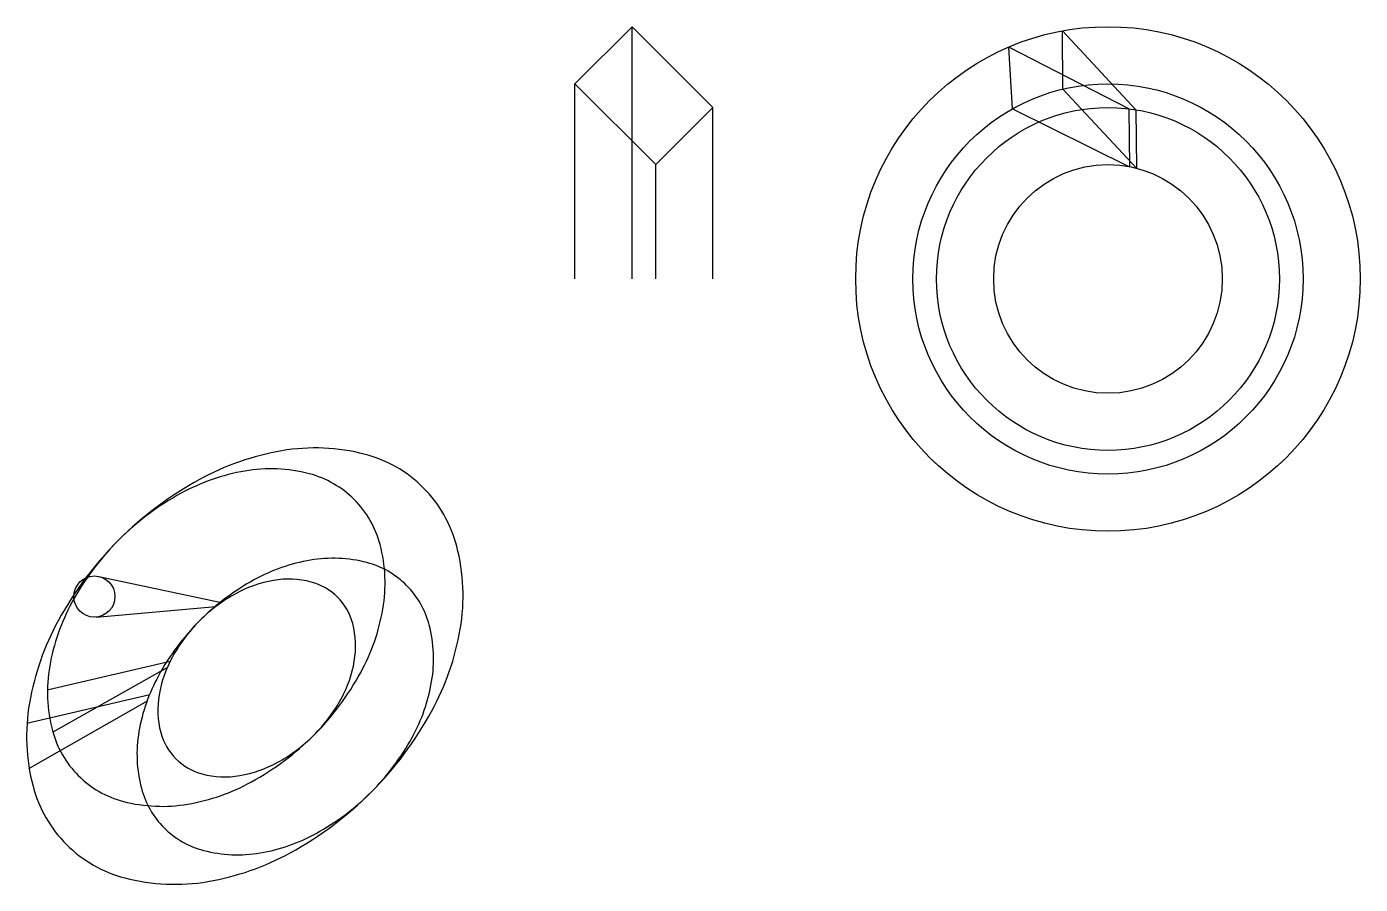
# Model space of a CAD drawing. Extents: x -55 to 62, y -53 to 22.
import ezdxf

# ---------------------------------------------------------------- set-up
doc = ezdxf.new("R2010")
doc.units = 0
doc.header["$LTSCALE"] = 10
doc.layers.get('0').update_dxf_attribs({"linetype": 'CONTINUOUS'})

msp = doc.modelspace()

# ---------------------------------------------------------------- linework, layer by layer
at = {"color": 0}
for p, q in [((-2.07, 22.07), (-7.07, 17.07)), ((-2.07, 22.07), (5, 15)), ((-2.07, 0), (-2.07, 22.07)), ((41.99, 14.8), (35.58, 21.71)), ((35.62, 16.61), (35.58, 21.71)), ((41.39, 14.89), (30.88, 20.29)), ((31.21, 14.89), (30.88, 20.29)), ((0, 10), (-7.07, 17.07)), ((-7.07, 0), (-7.07, 17.07)), ((35.62, 16.61), (42.05, 9.69)), ((0, 10), (5, 15)), ((5, 0), (5, 15)), ((31.21, 14.89), (41.45, 9.82)), ((41.39, 14.89), (41.45, 9.82)), ((41.99, 14.8), (42.05, 9.69)), ((0, 0), (0, 10)), ((-48.72, -26.02), (-37.99, -28.3)), ((-48.94, -29.57), (-38.48, -28.66)), ((-42.47, -33.45), (-53.22, -35.96)), ((-42.71, -33.98), (-52.75, -39.64)), ((-55, -38.86), (-44.26, -36.36)), ((-54.85, -42.81), (-44.47, -36.89))]:
    msp.add_line(p, q, dxfattribs=at)
for points in [[(-20.33, -18.26, 0.133256), (-25.43, -15.34, 0.106756), (-32.71, -15.03, 0.082828), (-39.9, -17.54, 0.071352), (-46.97, -22.83, 0.071352), (-52.27, -29.9, 0.082828), (-54.78, -37.1, 0.106756), (-54.47, -44.38, 0.133256), (-51.54, -49.47, 0.133256), (-46.45, -52.39, 0.106756), (-39.17, -52.71, 0.082828), (-31.97, -50.2, 0.071352), (-24.9, -44.9, 0.071352), (-19.61, -37.83, 0.082828), (-17.1, -30.63, 0.106756), (-17.41, -23.36, 0.133256)], [(-26.37, -19.3, 0.133256), (-30.31, -17.04, 0.106756), (-35.94, -16.8, 0.082828), (-41.51, -18.74, 0.071352), (-46.97, -22.83, 0.071352), (-51.07, -28.3, 0.082828), (-53.01, -33.87, 0.106756), (-52.77, -39.5, 0.133256), (-50.51, -43.44, 0.133256), (-46.57, -45.7, 0.106756), (-40.94, -45.94, 0.082828), (-35.37, -44, 0.071352), (-29.9, -39.9, 0.071352), (-25.81, -34.43, 0.082828), (-23.87, -28.87, 0.106756), (-24.11, -23.24, 0.133256)], [(-21.8, -26.8, 0.133256), (-25.26, -24.81, 0.106756), (-30.21, -24.6, 0.082828), (-35.1, -26.3, 0.071352), (-39.9, -29.9, 0.071352), (-43.5, -34.71, 0.082828), (-45.21, -39.6, 0.106756), (-44.99, -44.55, 0.133256), (-43.01, -48.01, 0.133256), (-39.55, -49.99, 0.106756), (-34.6, -50.21, 0.082828), (-29.71, -48.5, 0.071352), (-24.9, -44.9, 0.071352), (-21.3, -40.1, 0.082828), (-19.6, -35.21, 0.106756), (-19.81, -30.26, 0.133256)], [(-27.83, -27.83, 0.133256), (-30.14, -26.51, 0.106756), (-33.44, -26.37, 0.082828), (-36.7, -27.5, 0.071352), (-39.9, -29.9, 0.071352), (-42.3, -33.11, 0.082828), (-43.44, -36.37, 0.106756), (-43.3, -39.67, 0.133256), (-41.97, -41.97, 0.133256), (-39.67, -43.3, 0.106756), (-36.37, -43.44, 0.082828), (-33.11, -42.3, 0.071352), (-29.9, -39.9, 0.071352), (-27.5, -36.7, 0.082828), (-26.37, -33.44, 0.106756), (-26.51, -30.14, 0.133256)]]:
    msp.add_lwpolyline(points, format="xyb", close=True, dxfattribs=at)
for centre, radius in [((39.56, 0), 22.07), ((39.56, 0), 17.07), ((39.56, 0), 15), ((39.56, 0), 10), ((-49.1, -27.78), 1.8)]:
    msp.add_circle(centre, radius, dxfattribs=at)

doc.saveas('drawing.dxf')
